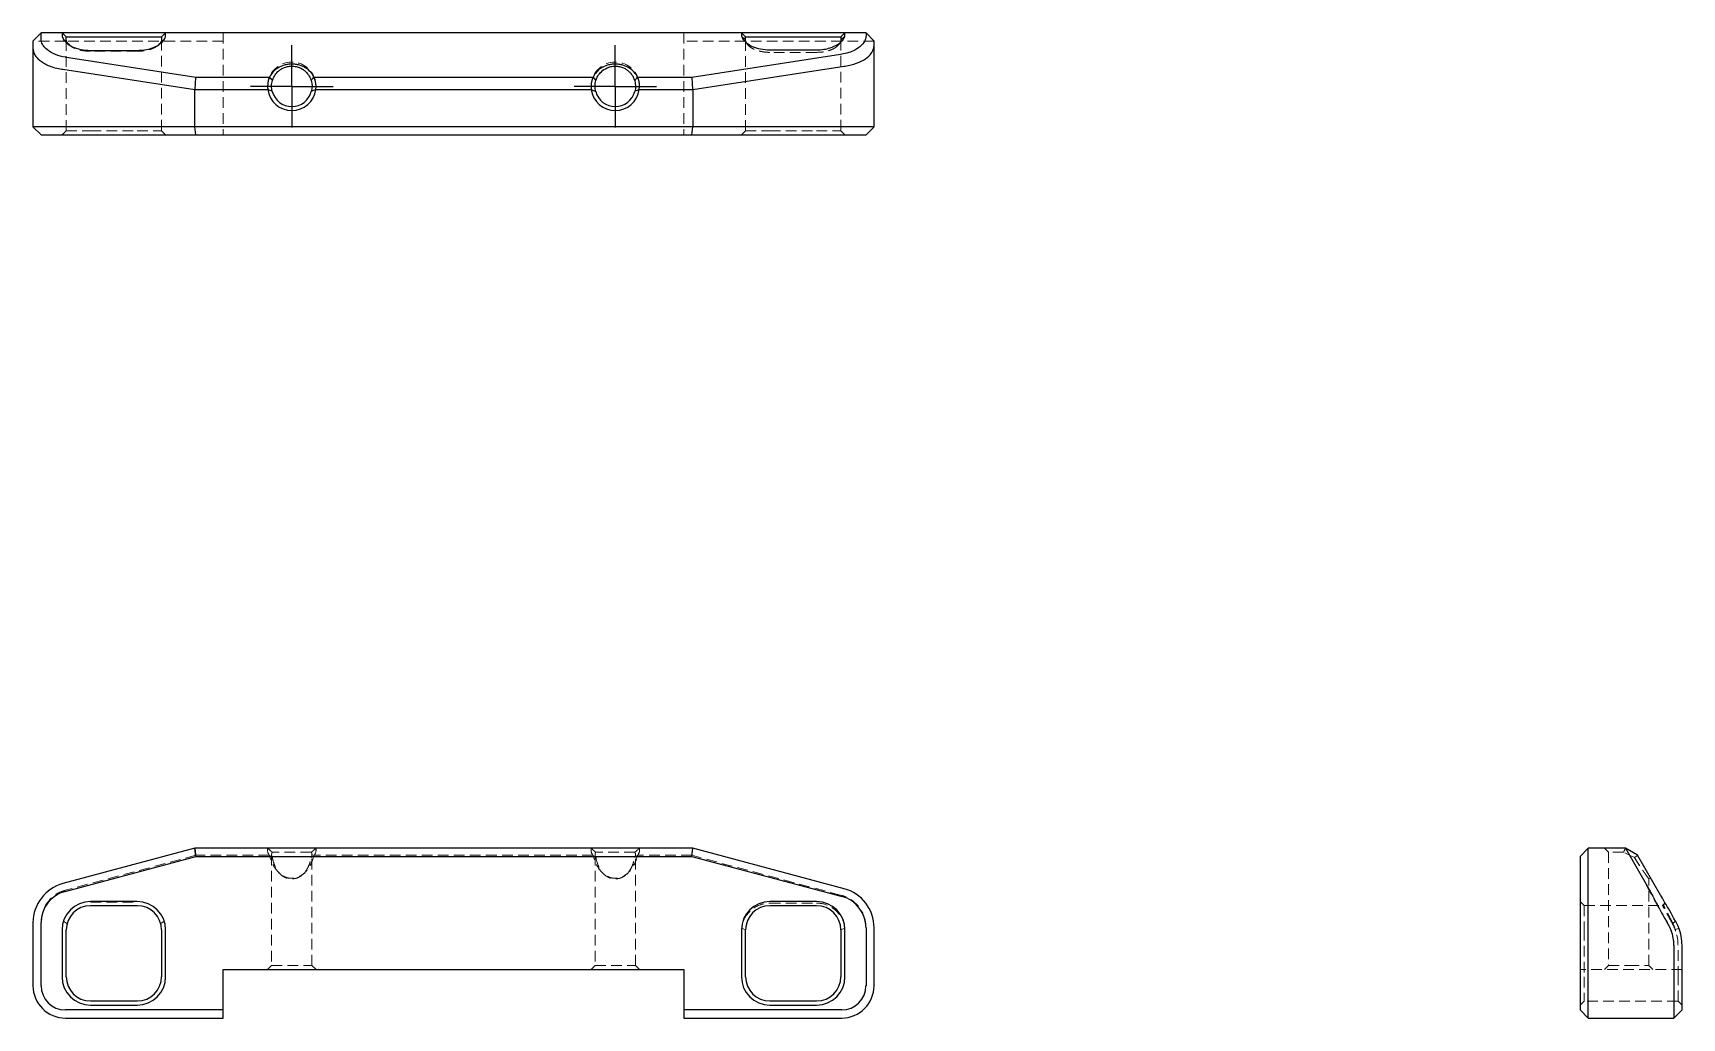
# Model space of a CAD drawing. Header units: millimetres. Extents: x 33 to 229, y 47 to 164.
import ezdxf

# ---------------------------------------------------------------- set-up
doc = ezdxf.new("R2010")
doc.units = ezdxf.units.MM
doc.linetypes.add('HIDDEN', pattern=[1.905, 1.27, -0.635])
doc.layers.add('10', color=7, linetype='Continuous')

# ---------------------------------------------------------------- blocks, each defined once
blk = doc.blocks.new('SW_CENTERMARKSYMBOL_0')
at = {"layer": '10', "color": 0}
for p, q in [((0, 2.5), (0, 4.9)), ((0, 0), (0, 2.5)), ((-2.5, 0), (-4.9, 0)), ((0, 0), (-2.5, 0)), ((0, 0), (0, -2.5)), ((0, 0), (2.5, 0)), ((2.5, 0), (4.9, 0)), ((0, -2.5), (0, -4.9))]:
    blk.add_line(p, q, dxfattribs=at)
blk = doc.blocks.new('SW_CENTERMARKSYMBOL_1')
at = {"layer": '10', "color": 0}
for p, q in [((0, 2.5), (0, 4.9)), ((0, 0), (0, 2.5)), ((-2.5, 0), (-4.9, 0)), ((0, 0), (-2.5, 0)), ((0, 0), (0, -2.5)), ((0, 0), (2.5, 0)), ((2.5, 0), (4.9, 0)), ((0, -2.5), (0, -4.9))]:
    blk.add_line(p, q, dxfattribs=at)

msp = doc.modelspace()

# ---------------------------------------------------------------- linework, layer by layer
at = {"color": 7, "linetype": 'Continuous', "lineweight": 25}
for p, q in [((33.96, 164.06), (33, 163.1)), ((33, 163.1), (33, 162.54)), ((33.96, 163.39), (33.96, 164.06)), ((36.46, 164.06), (33.96, 164.06)), ((36.46, 164.06), (36.46, 163.76)), ((36.94, 163.58), (36.46, 164.06)), ((39.83, 164.06), (36.46, 164.06)), ((36.64, 163.28), (37.04, 162.98)), ((36.94, 163.3), (36.94, 163.58)), ((36.94, 163.58), (39.83, 163.58)), ((45.4, 164.06), (39.83, 164.06)), ((39.83, 163.58), (45.4, 163.58)), ((48.77, 164.06), (45.4, 164.06)), ((45.4, 163.58), (48.29, 163.58)), ((48.19, 162.98), (48.59, 163.28)), ((48.77, 164.06), (48.29, 163.58)), ((48.29, 163.58), (48.29, 163.3)), ((48.77, 163.76), (48.77, 164.06)), ((117.23, 164.06), (48.77, 164.06)), ((117.23, 164.06), (117.23, 163.76)), ((117.71, 163.58), (117.23, 164.06)), ((120.6, 164.06), (117.23, 164.06)), ((117.71, 163.25), (117.23, 163.69)), ((117.71, 163.3), (117.71, 163.58)), ((117.71, 163.58), (120.6, 163.58)), ((126.17, 164.06), (120.6, 164.06)), ((120.6, 163.58), (126.17, 163.58)), ((129.54, 164.06), (126.17, 164.06)), ((126.17, 163.58), (129.06, 163.58)), ((129.27, 163.21), (128.93, 162.86)), ((129.54, 164.06), (129.06, 163.58)), ((129.54, 163.69), (129.06, 163.25)), ((129.06, 163.58), (129.06, 163.3)), ((129.54, 163.76), (129.54, 164.06)), ((132.04, 164.06), (129.54, 164.06)), ((132.04, 164.06), (132.04, 163.67)), ((132.04, 164.06), (133, 163.1)), ((133, 162.77), (133, 163.1)), ((33, 162.45), (33, 162.43)), ((33, 162.28), (33, 152.9)), ((36.98, 161.15), (36.85, 161.17)), ((52.38, 158.77), (36.98, 161.15)), ((39.83, 161.99), (45.4, 161.99)), ((129.02, 161.51), (111.32, 158.77)), ((120.6, 162.05), (126.17, 162.05)), ((129.15, 161.53), (129.02, 161.51)), ((133, 152.9), (133, 162.62)), ((36.56, 159.74), (52.23, 157.32)), ((111.47, 157.32), (129.44, 160.1)), ((52.23, 157.32), (52.27, 157.33)), ((52.23, 152.9), (52.23, 157.32)), ((52.27, 157.33), (52.38, 158.77)), ((52.27, 157.33), (60.91, 157.33)), ((61.09, 158.77), (52.38, 158.77)), ((99.56, 158.77), (66.44, 158.77)), ((66.63, 157.33), (99.37, 157.33)), ((111.32, 158.77), (104.91, 158.77)), ((105.09, 157.33), (111.43, 157.33)), ((111.32, 158.77), (111.43, 157.33)), ((111.43, 157.33), (111.47, 157.32)), ((111.47, 157.32), (111.47, 152.9)), ((36.56, 152.9), (33, 152.9)), ((33, 152.9), (33.96, 151.94)), ((33.96, 151.94), (36.81, 151.94)), ((52.23, 152.9), (36.56, 152.9)), ((36.81, 151.94), (52.36, 151.94)), ((111.47, 152.9), (52.23, 152.9)), ((52.36, 151.94), (52.23, 152.9)), ((52.36, 151.94), (111.34, 151.94)), ((111.34, 151.94), (111.47, 152.9)), ((111.34, 151.94), (129.19, 151.94)), ((129.44, 152.9), (111.47, 152.9)), ((129.19, 151.94), (132.04, 151.94)), ((133, 152.9), (129.44, 152.9)), ((132.04, 151.94), (133, 152.9)), ((52.23, 67.1), (36.56, 62.9)), ((52.36, 66.13), (52.23, 67.1)), ((111.47, 67.1), (52.23, 67.1)), ((111.34, 66.13), (111.47, 67.1)), ((129.44, 62.28), (111.47, 67.1)), ((216.94, 66.13), (217.9, 67.1)), ((222.32, 67.1), (217.9, 67.1)), ((217.9, 62.28), (217.9, 67.1)), ((222.33, 67.1), (222.32, 67.1)), ((222.32, 67.1), (225.1, 62.28)), ((223.77, 66.26), (222.33, 67.1)), ((36.81, 61.97), (52.36, 66.13)), ((52.36, 66.13), (111.34, 66.13)), ((111.34, 66.13), (129.19, 61.35)), ((216.94, 66.13), (216.94, 61.35)), ((226.51, 61.52), (223.77, 66.26)), ((216.94, 61.35), (216.94, 57.64)), ((217.9, 57.64), (217.9, 62.28)), ((226.53, 61.49), (226.51, 61.52)), ((45.4, 60.75), (39.83, 60.75)), ((39.83, 60.27), (45.4, 60.27)), ((126.17, 60.75), (120.6, 60.75)), ((120.6, 60.27), (126.17, 60.27)), ((33, 58.25), (33, 50.75)), ((33.96, 50.75), (33.96, 58.25)), ((36.46, 57.38), (36.46, 51.81)), ((36.94, 51.81), (36.94, 57.38)), ((48.29, 57.38), (48.29, 51.81)), ((48.77, 51.81), (48.77, 57.38)), ((117.23, 57.38), (117.23, 51.81)), ((117.71, 51.81), (117.71, 57.38)), ((129.06, 57.38), (129.06, 51.81)), ((129.54, 51.81), (129.54, 57.38)), ((132.04, 57.64), (132.04, 50.75)), ((133, 50.75), (133, 57.64)), ((216.94, 57.64), (216.94, 50.75)), ((217.9, 50.75), (217.9, 57.64)), ((228.1, 55.56), (228.1, 50.75)), ((229.06, 50.75), (229.06, 55.56)), ((55.6, 52.67), (110.4, 52.67)), ((55.6, 47.87), (55.6, 52.67)), ((110.4, 52.67), (110.4, 47.87)), ((216.94, 50.75), (216.94, 47.87)), ((217.9, 46.9), (217.9, 50.75)), ((228.1, 50.75), (228.1, 46.9)), ((229.06, 47.87), (229.06, 50.75)), ((55.6, 47.87), (36.85, 47.87)), ((45.4, 48.92), (39.83, 48.92)), ((39.83, 48.44), (45.4, 48.44)), ((55.6, 46.9), (55.6, 47.87)), ((129.15, 47.87), (110.4, 47.87)), ((110.4, 47.87), (110.4, 46.9)), ((126.17, 48.92), (120.6, 48.92)), ((120.6, 48.44), (126.17, 48.44)), ((216.94, 47.87), (217.9, 46.9)), ((229.06, 47.87), (228.1, 46.9)), ((36.85, 46.9), (55.6, 46.9)), ((110.4, 46.9), (129.15, 46.9)), ((217.9, 46.9), (228.1, 46.9))]:
    msp.add_line(p, q, dxfattribs=at)
at = {"color": 7, "linetype": 'HIDDEN', "lineweight": 18}
for p, q in [((36.85, 163.1), (33, 163.1)), ((55.6, 163.1), (36.85, 163.1)), ((36.94, 152.42), (36.94, 163.26)), ((48.29, 163.26), (48.29, 152.42)), ((55.6, 164.06), (55.6, 151.94)), ((110.4, 164.06), (110.4, 151.94)), ((129.15, 163.1), (110.4, 163.1)), ((117.71, 152.42), (117.71, 163.25)), ((128.7, 162.55), (129, 162.94)), ((128.93, 162.86), (128.83, 162.72)), ((129.06, 163.25), (129.06, 152.42)), ((133, 163.1), (129.15, 163.1)), ((37.2, 162.7), (37.5, 162.49)), ((45.4, 161.88), (39.83, 161.88)), ((126.17, 161.75), (120.6, 161.75)), ((60.91, 157.33), (60.9, 157.42)), ((66.62, 158.14), (66.65, 157.71)), ((66.65, 157.71), (66.63, 157.33)), ((99.37, 157.33), (99.36, 157.42)), ((105.08, 158.14), (105.12, 157.71)), ((105.12, 157.71), (105.09, 157.33)), ((36.46, 151.94), (36.94, 152.42)), ((36.94, 152.42), (39.83, 152.42)), ((39.83, 152.42), (45.4, 152.42)), ((45.4, 152.42), (48.29, 152.42)), ((48.77, 151.94), (48.29, 152.42)), ((117.71, 152.42), (117.23, 151.94)), ((117.71, 152.42), (120.6, 152.42)), ((120.6, 152.42), (126.17, 152.42)), ((126.17, 152.42), (129.06, 152.42)), ((129.06, 152.42), (129.54, 151.94)), ((52.27, 67.1), (52.38, 66.26)), ((111.32, 66.26), (111.43, 67.1)), ((219.83, 67.1), (220.31, 66.62)), ((52.38, 66.26), (36.98, 62.14)), ((61.09, 66.26), (52.38, 66.26)), ((61.37, 66.33), (61.37, 53.15)), ((66.09, 66.62), (61.45, 66.62)), ((66.17, 53.15), (66.17, 66.33)), ((99.56, 66.26), (66.44, 66.26)), ((99.83, 66.33), (99.83, 53.15)), ((104.55, 66.62), (99.91, 66.62)), ((104.63, 53.15), (104.63, 66.33)), ((111.32, 66.26), (104.91, 66.26)), ((129.02, 61.52), (111.32, 66.26)), ((222.09, 66.62), (220.31, 66.62)), ((220.31, 66.62), (220.31, 53.15)), ((223.39, 66), (223.96, 65.1)), ((62.25, 64.17), (62.39, 64.04)), ((65.15, 64.04), (65.29, 64.17)), ((100.71, 64.17), (100.85, 64.04)), ((103.61, 64.04), (103.75, 64.17)), ((225.11, 63.45), (225.35, 63.52)), ((225.11, 63.45), (225.35, 63.52)), ((225.12, 53.15), (225.12, 63.47)), ((36.98, 62.14), (36.85, 62.1)), ((129.15, 61.49), (129.02, 61.52)), ((34.09, 59.11), (33.98, 58.66)), ((39.83, 60.69), (45.4, 60.69)), ((120.6, 60.57), (126.17, 60.57)), ((217.42, 60.27), (216.94, 60.75)), ((217.42, 60.27), (217.42, 57.38)), ((217.42, 60.27), (226.75, 60.27)), ((226.75, 60.27), (227.05, 60.57)), ((226.75, 60.27), (226.88, 60.27)), ((226.99, 60.69), (226.88, 60.27)), ((36.64, 58.44), (37.04, 58.14)), ((48.19, 58.14), (48.59, 58.44)), ((117.71, 57.38), (117.23, 57.58)), ((129.54, 57.58), (129.06, 57.38)), ((217.42, 57.38), (217.42, 51.81)), ((227.45, 57.96), (227.43, 57.99)), ((227.98, 58.14), (228.28, 58.44)), ((228.69, 57.58), (228.25, 57.38)), ((228.36, 58.31), (228.29, 58.43)), ((228.54, 57.94), (228.51, 58)), ((228.69, 57.58), (228.65, 57.67)), ((228.58, 51.81), (228.58, 55.56)), ((61.37, 53.15), (60.88, 52.67)), ((61.37, 53.15), (66.17, 53.15)), ((66.65, 52.67), (66.17, 53.15)), ((99.83, 53.15), (99.35, 52.67)), ((99.83, 53.15), (104.63, 53.15)), ((105.12, 52.67), (104.63, 53.15)), ((220.31, 53.15), (219.83, 52.67)), ((220.31, 53.15), (222.71, 53.15)), ((222.71, 53.15), (225.12, 53.15)), ((225.6, 52.67), (225.12, 53.15)), ((229.06, 52.67), (216.94, 52.67)), ((217.42, 51.81), (217.42, 48.92)), ((228.58, 48.92), (228.58, 51.81)), ((216.94, 48.44), (217.42, 48.92)), ((228.58, 48.92), (217.42, 48.92)), ((229.06, 48.44), (228.58, 48.92))]:
    msp.add_line(p, q, dxfattribs=at)
at = {"color": 7, "linetype": 'HIDDEN', "lineweight": 18, "flags": 128}
for points in [[(47.73, 162.49), (47.88, 162.6), (48.03, 162.7)], [(227.77, 57.29), (227.67, 57.54), (227.54, 57.8)]]:
    msp.add_lwpolyline(points, dxfattribs=at)
at = {"color": 7, "linetype": 'HIDDEN', "lineweight": 18}
for centre, radius, start, end in [((63.77, 157.71), 2.88, 11.303, 161.5306), ((102.23, 157.71), 2.88, 11.303, 161.5306), ((223.29, 55.56), 5.29, 0, 18.4615)]:
    msp.add_arc(centre, radius, start, end, dxfattribs=at)
at = {"color": 7, "linetype": 'Continuous', "lineweight": 25}
for centre, radius, start, end in [((63.77, 157.71), 2.88, 187.6623, 352.3377), ((63.77, 157.71), 2.4, 195.0557, 344.9443), ((102.23, 157.71), 2.88, 187.6623, 352.3377), ((102.23, 157.71), 2.4, 195.0557, 344.9443), ((37.81, 58.25), 4.81, 105, 180), ((37.81, 58.25), 3.85, 105, 180), ((128.19, 57.64), 3.85, 0, 75), ((128.19, 57.64), 4.81, 0, 75), ((39.83, 57.38), 3.37, 90, 180), ((39.83, 57.38), 2.88, 90, 180), ((45.4, 57.38), 3.37, 0, 90), ((45.4, 57.38), 2.88, 0, 90), ((120.6, 57.38), 3.37, 90, 180), ((120.6, 57.38), 2.88, 90, 180), ((126.17, 57.38), 3.37, 0, 90), ((126.17, 57.38), 2.88, 0, 90), ((223.29, 55.56), 4.81, 0, 21.1346), ((223.29, 55.56), 5.77, 0, 21.1346), ((39.83, 51.81), 3.37, 180, 270), ((39.83, 51.81), 2.88, 180, 270), ((45.4, 51.81), 3.37, 270, 0), ((45.4, 51.81), 2.88, 270, 0), ((120.6, 51.81), 3.37, 180, 270), ((120.6, 51.81), 2.88, 180, 270), ((126.17, 51.81), 3.37, 270, 0), ((126.17, 51.81), 2.88, 270, 0), ((36.85, 50.75), 3.85, 180, 270), ((36.85, 50.75), 2.88, 180, 270), ((129.15, 50.75), 2.88, 270, 0), ((129.15, 50.75), 3.85, 270, 0)]:
    msp.add_arc(centre, radius, start, end, dxfattribs=at)
for centre, start_param, end_param in [((63.77, 155.41), 1.0684, 1.068947), ((63.77, 155.41), 5.214239, 5.214786), ((102.23, 155.41), 1.0684, 1.068947), ((102.23, 155.41), 5.214239, 5.214786)]:
    msp.add_ellipse(centre, major_axis=(0, 3.99), ratio=0.816497, start_param=start_param, end_param=end_param, dxfattribs=at)
at = {"color": 7, "linetype": 'HIDDEN', "lineweight": 18}
for centre, start_param, end_param in [((63.77, 68.21), 3.643442, 3.643989), ((63.77, 68.21), 5.780789, 5.781336), ((102.23, 68.21), 3.643442, 3.643989), ((102.23, 68.21), 5.780789, 5.781336)]:
    msp.add_ellipse(centre, major_axis=(3.26, 0), ratio=0.707107, start_param=start_param, end_param=end_param, dxfattribs=at)
at = {"color": 7, "linetype": 'Continuous', "lineweight": 25}
for points in [[(33.96, 163.3), (33.96, 163.33), (33.96, 163.36), (33.96, 163.39)], [(33.97, 163.28), (33.97, 163.29), (33.97, 163.3), (33.96, 163.3)], [(33.98, 163.16), (33.97, 163.2), (33.97, 163.24), (33.97, 163.28)], [(36.46, 163.76), (36.46, 163.74), (36.46, 163.72), (36.47, 163.69)], [(36.47, 163.69), (36.48, 163.58), (36.54, 163.44), (36.64, 163.28)], [(36.64, 163.28), (36.65, 163.26), (36.67, 163.23), (36.69, 163.21)], [(36.94, 163.26), (36.94, 163.27), (36.94, 163.29), (36.94, 163.3)], [(37.04, 162.98), (36.98, 163.09), (36.94, 163.18), (36.94, 163.26)], [(37.08, 162.92), (37.06, 162.94), (37.05, 162.96), (37.04, 162.98)], [(48.19, 162.98), (48.18, 162.96), (48.17, 162.94), (48.15, 162.92)], [(48.29, 163.26), (48.29, 163.18), (48.25, 163.09), (48.19, 162.98)], [(48.29, 163.3), (48.29, 163.29), (48.29, 163.27), (48.29, 163.26)], [(48.54, 163.21), (48.56, 163.23), (48.58, 163.26), (48.59, 163.28)], [(48.59, 163.28), (48.69, 163.44), (48.75, 163.58), (48.76, 163.69)], [(48.76, 163.69), (48.77, 163.72), (48.77, 163.74), (48.77, 163.76)], [(117.23, 163.76), (117.23, 163.74), (117.23, 163.72), (117.23, 163.69)], [(117.23, 163.69), (117.26, 163.58), (117.34, 163.44), (117.45, 163.28)], [(117.45, 163.28), (117.47, 163.26), (117.49, 163.24), (117.5, 163.21)], [(117.71, 163.25), (117.71, 163.27), (117.71, 163.29), (117.71, 163.3)], [(117.81, 162.92), (117.75, 163.05), (117.71, 163.16), (117.71, 163.25)], [(129.06, 163.25), (129.06, 163.16), (129.02, 163.05), (128.96, 162.92)], [(129.06, 163.3), (129.06, 163.29), (129.06, 163.27), (129.06, 163.25)], [(129.27, 163.21), (129.28, 163.24), (129.3, 163.26), (129.32, 163.28)], [(129.32, 163.28), (129.43, 163.44), (129.51, 163.58), (129.54, 163.69)], [(129.54, 163.69), (129.54, 163.72), (129.54, 163.74), (129.54, 163.76)], [(131.98, 163.35), (131.97, 163.33), (131.97, 163.31), (131.96, 163.28)], [(132.02, 163.52), (132.01, 163.47), (132, 163.41), (131.98, 163.35)], [(132.04, 163.67), (132.04, 163.62), (132.03, 163.58), (132.02, 163.52)], [(133, 162.62), (133, 162.68), (133, 162.73), (133, 162.77)], [(33, 162.54), (33, 162.51), (33, 162.48), (33, 162.45)], [(33, 162.43), (33, 162.38), (33, 162.33), (33, 162.28)], [(132.98, 162.37), (132.98, 162.39), (132.99, 162.42), (132.99, 162.45)], [(132.99, 162.45), (133, 162.51), (133, 162.57), (133, 162.62)], [(36.43, 159.76), (36.47, 159.75), (36.52, 159.75), (36.56, 159.74)], [(129.44, 160.1), (129.48, 160.1), (129.53, 160.11), (129.57, 160.12)], [(61.09, 158.77), (60.91, 158.31), (60.84, 157.81), (60.91, 157.33)], [(61.12, 158.79), (61.11, 158.78), (61.1, 158.78), (61.09, 158.77)], [(66.07, 158.39), (66.2, 157.97), (66.21, 157.52), (66.09, 157.09)], [(66.44, 158.77), (66.43, 158.78), (66.42, 158.78), (66.41, 158.79)], [(66.63, 157.33), (66.69, 157.81), (66.63, 158.31), (66.44, 158.77)], [(99.56, 158.77), (99.37, 158.31), (99.31, 157.81), (99.37, 157.33)], [(99.59, 158.79), (99.58, 158.78), (99.57, 158.78), (99.56, 158.77)], [(104.54, 158.39), (104.66, 157.97), (104.67, 157.52), (104.55, 157.09)], [(104.91, 158.77), (104.9, 158.78), (104.89, 158.78), (104.88, 158.79)], [(105.09, 157.33), (105.16, 157.81), (105.09, 158.31), (104.91, 158.77)], [(225.1, 62.28), (225.1, 62.27), (225.11, 62.26), (225.12, 62.24)], [(227.37, 58.12), (227.39, 58.07), (227.42, 58.02), (227.45, 57.97)], [(227.45, 57.97), (227.51, 57.86), (227.57, 57.75), (227.62, 57.64)], [(227.62, 57.64), (227.68, 57.52), (227.73, 57.41), (227.77, 57.29)], [(228.35, 58.32), (228.33, 58.36), (228.31, 58.4), (228.28, 58.44)], [(228.52, 57.98), (228.47, 58.1), (228.41, 58.21), (228.35, 58.32)], [(228.67, 57.64), (228.62, 57.75), (228.58, 57.87), (228.52, 57.98)], [(228.76, 57.38), (228.74, 57.45), (228.72, 57.51), (228.69, 57.58)]]:
    msp.add_open_spline(points, degree=3, dxfattribs=at)
for points, knots in [([(36.85, 161.17), (36.02, 161.3), (34.66, 161.84), (34.05, 162.75), (33.98, 163.16)], [-6.021386, -6.021386, -6.021386, -6.021386, -5.330394, -4.81215, -4.81215, -4.81215, -4.81215]), ([(36.69, 163.21), (36.89, 162.91), (37.69, 162.27), (39.04, 161.99), (39.83, 161.99)], [-1.195373, -1.195373, -1.195373, -1.195373, -0.68307, 0, 0, 0, 0]), ([(37.52, 162.49), (37.36, 162.61), (37.19, 162.75), (37.09, 162.9), (37.08, 162.92)], [0, 0, 0, 0, 0.864374, 1, 1, 1, 1]), ([(45.4, 161.99), (45.99, 161.99), (47.36, 162.2), (48.27, 162.81), (48.54, 163.21)], [0, 0, 0, 0, 0.512303, 1.195373, 1.195373, 1.195373, 1.195373]), ([(48.15, 162.92), (48.1, 162.83), (48.05, 162.75), (47.94, 162.67), (47.94, 162.66)], [0, 0, 0, 0, 0.957472, 1, 1, 1, 1]), ([(117.5, 163.21), (117.73, 162.92), (118.55, 162.32), (119.85, 162.05), (120.6, 162.05)], [-1.195373, -1.195373, -1.195373, -1.195373, -0.68307, 0, 0, 0, 0]), ([(126.17, 162.05), (126.74, 162.05), (128.04, 162.25), (128.96, 162.83), (129.27, 163.21)], [0, 0, 0, 0, 0.512303, 1.195373, 1.195373, 1.195373, 1.195373]), ([(131.96, 163.28), (131.79, 162.8), (131, 162.01), (129.72, 161.62), (129.15, 161.53)], [-1.372474, -1.372474, -1.372474, -1.372474, -0.737803, -0.261799, -0.261799, -0.261799, -0.261799]), ([(33, 162.28), (33, 162), (33.07, 161.73), (33.29, 161.34), (33.39, 161.21), (33.61, 160.96), (33.74, 160.85), (34.03, 160.62), (34.19, 160.51), (34.56, 160.31), (34.76, 160.22), (35.18, 160.05), (35.41, 159.98), (35.9, 159.86), (36.16, 159.8), (36.43, 159.76)], [0, 0, 0, 0, 0.25, 0.25, 0.375, 0.375, 0.5, 0.5, 0.625, 0.625, 0.75, 0.75, 0.875, 0.875, 1, 1, 1, 1]), ([(129.57, 160.12), (130.06, 160.19), (130.51, 160.3), (131.32, 160.6), (131.67, 160.78), (132.26, 161.18), (132.49, 161.4), (132.74, 161.75), (132.81, 161.87), (132.92, 162.11), (132.95, 162.24), (132.98, 162.37)], [0, 0, 0, 0, 0.25, 0.25, 0.5, 0.5, 0.75, 0.75, 0.875, 0.875, 1, 1, 1, 1]), ([(66.41, 158.79), (66.21, 159.22), (65.88, 159.61), (65.22, 160.03), (64.96, 160.15), (64.54, 160.27), (64.39, 160.3), (64.09, 160.34), (63.77, 160.36), (63.45, 160.34), (63.14, 160.3), (63, 160.27), (62.58, 160.15), (62.32, 160.03), (61.66, 159.61), (61.33, 159.22), (61.12, 158.79)], [0, 0, 0, 0, 0.25, 0.25, 0.375, 0.375, 0.4375, 0.4375, 0.5, 0.5625, 0.5625, 0.625, 0.625, 0.75, 0.75, 1, 1, 1, 1]), ([(61.46, 158.39), (61.52, 158.57), (61.59, 158.75), (61.8, 159.11), (61.94, 159.29), (62.21, 159.54), (62.31, 159.63), (62.53, 159.78), (62.66, 159.85), (62.94, 159.97), (63.09, 160.02), (63.42, 160.1), (63.59, 160.12), (63.95, 160.12), (64.12, 160.1), (64.45, 160.02), (64.6, 159.97), (64.88, 159.85), (65.01, 159.78), (65.23, 159.62), (65.33, 159.54), (65.6, 159.29), (65.73, 159.11), (65.95, 158.75), (66.02, 158.57), (66.07, 158.39)], [0, 0, 0, 0, 0.125, 0.125, 0.25, 0.25, 0.3125, 0.3125, 0.375, 0.375, 0.4375, 0.4375, 0.5, 0.5, 0.5625, 0.5625, 0.625, 0.625, 0.6875, 0.6875, 0.75, 0.75, 0.875, 0.875, 1, 1, 1, 1]), ([(104.88, 158.79), (104.67, 159.22), (104.34, 159.61), (103.68, 160.03), (103.42, 160.15), (103, 160.27), (102.86, 160.3), (102.55, 160.34), (102.23, 160.36), (101.91, 160.34), (101.61, 160.3), (101.46, 160.27), (101.04, 160.14), (100.79, 160.03), (100.12, 159.61), (99.79, 159.22), (99.59, 158.79)], [0, 0, 0, 0, 0.25, 0.25, 0.375, 0.375, 0.4375, 0.4375, 0.5, 0.5625, 0.5625, 0.625, 0.625, 0.75, 0.75, 1, 1, 1, 1]), ([(99.93, 158.39), (99.98, 158.57), (100.05, 158.75), (100.27, 159.11), (100.4, 159.29), (100.75, 159.62), (100.98, 159.79), (101.4, 159.97), (101.55, 160.02), (101.88, 160.1), (102.05, 160.12), (102.4, 160.12), (102.58, 160.1), (102.91, 160.02), (103.06, 159.97), (103.34, 159.85), (103.47, 159.78), (103.69, 159.62), (103.79, 159.54), (103.97, 159.37), (104.05, 159.29), (104.19, 159.11), (104.25, 159.02), (104.41, 158.75), (104.48, 158.57), (104.54, 158.39)], [0, 0, 0, 0, 0.125, 0.125, 0.25, 0.25, 0.375, 0.375, 0.4375, 0.4375, 0.5, 0.5, 0.5625, 0.5625, 0.625, 0.625, 0.6875, 0.6875, 0.75, 0.75, 0.8125, 0.8125, 0.875, 0.875, 1, 1, 1, 1]), ([(61.45, 157.09), (61.36, 157.14), (61.27, 157.18), (61.09, 157.26), (61, 157.29), (60.91, 157.33)], [0, 0, 0, 0, 0.5, 0.5, 1, 1, 1, 1]), ([(61.12, 158.79), (61.18, 158.72), (61.24, 158.66), (61.3, 158.59), (61.35, 158.53), (61.41, 158.46), (61.46, 158.39)], [0, 0, 0, 0, 0.0002842047, 0.0002842047, 0.0002842047, 0.0005685367, 0.0005685367, 0.0005685367, 0.0005685367]), ([(61.45, 157.09), (61.39, 157.3), (61.36, 157.52), (61.37, 157.97), (61.4, 158.18), (61.46, 158.39)], [0, 0, 0, 0, 0.5, 0.5, 1, 1, 1, 1]), ([(66.07, 158.39), (66.1, 158.43), (66.13, 158.46), (66.16, 158.49), (66.19, 158.53), (66.22, 158.56), (66.25, 158.6), (66.3, 158.66), (66.36, 158.72), (66.41, 158.79)], [0, 0, 0, 0, 0.0001449017, 0.0001449017, 0.0001449017, 0.0002898032, 0.0002898032, 0.0002898032, 0.0005685487, 0.0005685487, 0.0005685487, 0.0005685487]), ([(66.63, 157.33), (66.54, 157.29), (66.45, 157.26), (66.27, 157.18), (66.18, 157.14), (66.09, 157.09)], [0, 0, 0, 0, 0.5, 0.5, 1, 1, 1, 1]), ([(99.37, 157.33), (99.46, 157.29), (99.55, 157.26), (99.73, 157.18), (99.82, 157.14), (99.91, 157.09)], [0, 0, 0, 0, 0.5, 0.5, 1, 1, 1, 1]), ([(99.59, 158.79), (99.64, 158.72), (99.7, 158.66), (99.76, 158.59), (99.81, 158.53), (99.87, 158.46), (99.93, 158.39)], [0, 0, 0, 0, 0.0002842051, 0.0002842051, 0.0002842051, 0.0005685371, 0.0005685371, 0.0005685371, 0.0005685371]), ([(99.91, 157.09), (99.85, 157.3), (99.82, 157.52), (99.83, 157.97), (99.86, 158.18), (99.93, 158.39)], [0, 0, 0, 0, 0.5, 0.5, 1, 1, 1, 1]), ([(104.54, 158.39), (104.56, 158.43), (104.59, 158.46), (104.62, 158.49), (104.65, 158.53), (104.68, 158.56), (104.71, 158.59), (104.76, 158.66), (104.82, 158.72), (104.88, 158.79)], [0, 0, 0, 0, 0.0001437643, 0.0001437643, 0.0001437643, 0.0002875286, 0.0002875286, 0.0002875286, 0.0005685413, 0.0005685413, 0.0005685413, 0.0005685413]), ([(105.09, 157.33), (105, 157.29), (104.91, 157.26), (104.73, 157.18), (104.64, 157.14), (104.55, 157.09)], [0, 0, 0, 0, 0.5, 0.5, 1, 1, 1, 1]), ([(225.12, 62.24), (225.19, 62.1), (225.3, 61.88), (225.6, 61.32), (225.78, 60.99), (226.18, 60.25), (226.4, 59.85), (226.75, 59.21), (226.87, 59), (227.11, 58.56), (227.24, 58.34), (227.37, 58.12)], [0, 0, 0, 0, 0.25, 0.25, 0.5, 0.5, 0.75, 0.75, 0.875, 0.875, 1, 1, 1, 1]), ([(228.28, 58.44), (227.8, 59.29), (227.01, 60.65), (226.62, 61.33), (226.53, 61.49)], [-1.372474, -1.372474, -1.372474, -1.372474, -0.737803, -0.261799, -0.261799, -0.261799, -0.261799])]:
    msp.add_open_spline(points, degree=3, knots=knots, dxfattribs=at)
at = {"color": 7, "linetype": 'HIDDEN', "lineweight": 18}
for points, knots in [([(117.58, 163.13), (117.64, 163.05), (117.73, 162.95), (117.83, 162.84), (117.9, 162.76), (117.94, 162.7), (117.97, 162.66)], [0, 0, 0, 0, 0.476106, 0.651786, 0.761536, 1, 1, 1, 1]), ([(120.6, 161.75), (120.43, 161.75), (120.27, 161.76), (119.96, 161.79), (119.8, 161.81), (119.5, 161.87), (119.35, 161.9), (119.08, 161.98), (118.95, 162.02), (118.7, 162.12), (118.59, 162.18), (118.39, 162.3), (118.29, 162.36), (118.05, 162.56), (117.92, 162.71), (117.84, 162.86)], [0, 0, 0, 0, 0.125, 0.125, 0.25, 0.25, 0.375, 0.375, 0.5, 0.5, 0.625, 0.625, 0.75, 0.75, 1, 1, 1, 1]), ([(39.83, 161.88), (39.54, 161.89), (38.96, 161.92), (38.19, 162.13), (37.69, 162.33), (37.53, 162.48), (37.52, 162.49)], [0, 0, 0, 0, 0.308564, 0.619696, 0.954241, 1, 1, 1, 1]), ([(47.94, 162.66), (47.85, 162.59), (47.67, 162.43), (47.28, 162.23), (46.84, 162.07), (46.36, 161.96), (45.88, 161.89), (45.56, 161.88), (45.4, 161.88)], [0, 0, 0, 0, 0.176326, 0.355397, 0.541294, 0.696718, 0.85782, 1, 1, 1, 1]), ([(128.69, 162.56), (128.61, 162.48), (128.46, 162.34), (128.13, 162.15), (127.75, 161.99), (127.31, 161.87), (126.79, 161.77), (126.39, 161.76), (126.17, 161.75)], [0, 0, 0, 0, 0.162559, 0.317932, 0.477551, 0.633085, 0.794123, 1, 1, 1, 1]), ([(61.45, 66.62), (61.36, 66.69), (61.27, 66.77), (61.09, 66.93), (61, 67.01), (60.91, 67.1)], [0, 0, 0, 0, 0.5, 0.5, 1, 1, 1, 1]), ([(66.63, 67.1), (66.54, 67.01), (66.45, 66.93), (66.27, 66.77), (66.18, 66.69), (66.09, 66.62)], [0, 0, 0, 0, 0.5, 0.5, 1, 1, 1, 1]), ([(99.37, 67.1), (99.46, 67.01), (99.55, 66.93), (99.73, 66.77), (99.82, 66.69), (99.91, 66.62)], [0, 0, 0, 0, 0.5, 0.5, 1, 1, 1, 1]), ([(105.09, 67.1), (105, 67.01), (104.91, 66.93), (104.73, 66.77), (104.64, 66.69), (104.55, 66.62)], [0, 0, 0, 0, 0.5, 0.5, 1, 1, 1, 1]), ([(222.33, 67.1), (222.29, 67.01), (222.26, 66.93), (222.18, 66.77), (222.14, 66.69), (222.09, 66.62)], [0, 0, 0, 0, 0.5, 0.5, 1, 1, 1, 1]), ([(66.41, 66.23), (66.21, 65.48), (65.88, 64.81), (65.22, 64.08), (64.96, 63.88), (64.54, 63.67), (64.39, 63.61), (64.09, 63.54), (63.77, 63.5), (63.45, 63.54), (63.14, 63.61), (63, 63.66), (62.58, 63.88), (62.32, 64.08), (61.66, 64.81), (61.33, 65.48), (61.12, 66.23)], [0, 0, 0, 0, 0.25, 0.25, 0.375, 0.375, 0.4375, 0.4375, 0.5, 0.5625, 0.5625, 0.625, 0.625, 0.75, 0.75, 1, 1, 1, 1]), ([(61.12, 66.23), (61.18, 66.19), (61.24, 66.15), (61.3, 66.12), (61.35, 66.08), (61.41, 66.04), (61.46, 66)], [0, 0, 0, 0, 0.0002842047, 0.0002842047, 0.0002842047, 0.0005685367, 0.0005685367, 0.0005685367, 0.0005685367]), ([(61.45, 66.62), (61.39, 66.52), (61.36, 66.42), (61.37, 66.21), (61.4, 66.11), (61.46, 66)], [0, 0, 0, 0, 0.5, 0.5, 1, 1, 1, 1]), ([(61.46, 66), (61.52, 65.71), (61.59, 65.42), (61.8, 64.87), (61.94, 64.6), (62.21, 64.23), (62.31, 64.11), (62.53, 63.9), (62.66, 63.8), (62.94, 63.63), (63.09, 63.57), (63.42, 63.48), (63.59, 63.45), (63.95, 63.46), (64.12, 63.48), (64.45, 63.57), (64.6, 63.64), (64.88, 63.81), (65.01, 63.9), (65.23, 64.12), (65.33, 64.24), (65.6, 64.6), (65.73, 64.87), (65.95, 65.42), (66.02, 65.71), (66.07, 66)], [0, 0, 0, 0, 0.125, 0.125, 0.25, 0.25, 0.3125, 0.3125, 0.375, 0.375, 0.4375, 0.4375, 0.5, 0.5, 0.5625, 0.5625, 0.625, 0.625, 0.6875, 0.6875, 0.75, 0.75, 0.875, 0.875, 1, 1, 1, 1]), ([(66.07, 66), (66.1, 66.02), (66.13, 66.04), (66.16, 66.06), (66.19, 66.08), (66.22, 66.1), (66.25, 66.12), (66.3, 66.16), (66.36, 66.19), (66.41, 66.23)], [0, 0, 0, 0, 0.0001449017, 0.0001449017, 0.0001449017, 0.0002898032, 0.0002898032, 0.0002898032, 0.0005685487, 0.0005685487, 0.0005685487, 0.0005685487]), ([(104.88, 66.23), (104.67, 65.48), (104.34, 64.81), (103.68, 64.08), (103.42, 63.88), (103, 63.67), (102.86, 63.61), (102.55, 63.54), (102.23, 63.5), (101.91, 63.54), (101.61, 63.61), (101.46, 63.67), (101.04, 63.88), (100.79, 64.08), (100.12, 64.81), (99.79, 65.48), (99.59, 66.23)], [0, 0, 0, 0, 0.25, 0.25, 0.375, 0.375, 0.4375, 0.4375, 0.5, 0.5625, 0.5625, 0.625, 0.625, 0.75, 0.75, 1, 1, 1, 1]), ([(99.59, 66.23), (99.64, 66.19), (99.7, 66.15), (99.76, 66.12), (99.81, 66.08), (99.87, 66.04), (99.93, 66)], [0, 0, 0, 0, 0.0002842051, 0.0002842051, 0.0002842051, 0.0005685371, 0.0005685371, 0.0005685371, 0.0005685371]), ([(99.91, 66.62), (99.85, 66.52), (99.82, 66.42), (99.83, 66.21), (99.86, 66.11), (99.93, 66)], [0, 0, 0, 0, 0.5, 0.5, 1, 1, 1, 1]), ([(99.93, 66), (99.98, 65.71), (100.05, 65.43), (100.27, 64.87), (100.4, 64.6), (100.75, 64.12), (100.98, 63.89), (101.4, 63.64), (101.55, 63.57), (101.88, 63.48), (102.05, 63.45), (102.4, 63.45), (102.58, 63.48), (102.91, 63.57), (103.06, 63.64), (103.34, 63.8), (103.47, 63.9), (103.69, 64.12), (103.79, 64.23), (103.97, 64.48), (104.05, 64.61), (104.19, 64.87), (104.25, 65.01), (104.41, 65.43), (104.48, 65.71), (104.54, 66)], [0, 0, 0, 0, 0.125, 0.125, 0.25, 0.25, 0.375, 0.375, 0.4375, 0.4375, 0.5, 0.5, 0.5625, 0.5625, 0.625, 0.625, 0.6875, 0.6875, 0.75, 0.75, 0.8125, 0.8125, 0.875, 0.875, 1, 1, 1, 1]), ([(104.54, 66), (104.56, 66.02), (104.59, 66.04), (104.62, 66.06), (104.65, 66.08), (104.68, 66.1), (104.71, 66.12), (104.76, 66.16), (104.82, 66.19), (104.88, 66.23)], [0, 0, 0, 0, 0.0001437643, 0.0001437643, 0.0001437643, 0.0002875286, 0.0002875286, 0.0002875286, 0.0005685413, 0.0005685413, 0.0005685413, 0.0005685413]), ([(223.39, 66), (223.43, 66.02), (223.46, 66.04), (223.49, 66.06), (223.53, 66.08), (223.56, 66.1), (223.59, 66.12), (223.66, 66.16), (223.72, 66.19), (223.79, 66.23)], [0, 0, 0, 0, 0.0001437643, 0.0001437643, 0.0001437643, 0.0002875286, 0.0002875286, 0.0002875286, 0.0005685413, 0.0005685413, 0.0005685413, 0.0005685413]), ([(225.1, 63.47), (225.1, 63.47), (225.12, 63.45), (225, 63.6), (224.8, 63.88), (224.54, 64.24), (224.23, 64.69), (223.84, 65.28), (223.54, 65.76), (223.39, 66)], [0, 0, 0, 0, 0.057199, 0.18132, 0.34051, 0.460225, 0.583149, 0.789014, 1, 1, 1, 1]), ([(227.28, 58.25), (227, 58.74), (226.73, 59.22), (226.34, 59.93), (226.21, 60.16), (225.96, 60.61), (225.85, 60.82), (225.62, 61.23), (225.51, 61.43), (225.31, 61.81), (225.22, 61.98), (225.05, 62.29), (224.98, 62.43), (224.86, 62.68), (224.8, 62.78), (224.76, 62.86)], [0, 0, 0, 0, 0.25, 0.25, 0.375, 0.375, 0.5, 0.5, 0.625, 0.625, 0.75, 0.75, 0.875, 0.875, 1, 1, 1, 1]), ([(36.85, 62.1), (36.58, 62.01), (36.02, 61.82), (35.3, 61.31), (34.67, 60.61), (34.28, 59.97), (34.19, 59.55), (34.18, 59.47)], [0, 0, 0, 0, 0.205937, 0.422313, 0.650008, 0.932999, 1, 1, 1, 1]), ([(131.96, 58.44), (131.79, 59.29), (131, 60.65), (129.72, 61.33), (129.15, 61.49)], [-1.372474, -1.372474, -1.372474, -1.372474, -0.737803, -0.261799, -0.261799, -0.261799, -0.261799]), ([(117.5, 58.56), (117.73, 59.07), (118.55, 60.12), (119.85, 60.57), (120.6, 60.57)], [-1.195373, -1.195373, -1.195373, -1.195373, -0.68307, 0, 0, 0, 0]), ([(126.17, 60.57), (126.74, 60.57), (128.04, 60.24), (128.96, 59.24), (129.27, 58.56)], [0, 0, 0, 0, 0.512303, 1.195373, 1.195373, 1.195373, 1.195373]), ([(227.86, 58.23), (227.71, 58.5), (227.57, 58.76), (227.37, 59.13), (227.3, 59.25), (227.18, 59.46), (227.13, 59.57), (227.02, 59.75), (226.98, 59.84), (226.9, 59.99), (226.86, 60.06), (226.81, 60.16), (226.79, 60.2), (226.76, 60.26), (226.75, 60.27), (226.75, 60.27)], [0, 0, 0, 0, 0.25, 0.25, 0.375, 0.375, 0.5, 0.5, 0.625, 0.625, 0.75, 0.75, 0.875, 0.875, 1, 1, 1, 1]), ([(227.92, 58.26), (227.78, 58.53), (227.65, 58.79), (227.46, 59.15), (227.4, 59.27), (227.29, 59.48), (227.24, 59.58), (227.09, 59.86), (227.01, 60.01), (226.91, 60.21), (226.88, 60.27), (226.88, 60.27)], [0, 0, 0, 0, 0.25, 0.25, 0.375, 0.375, 0.5, 0.5, 0.75, 0.75, 1, 1, 1, 1])]:
    msp.add_open_spline(points, degree=3, knots=knots, dxfattribs=at)
for points in [[(128.96, 162.92), (128.95, 162.9), (128.94, 162.88), (128.93, 162.86)], [(61.09, 66.26), (60.91, 66.53), (60.84, 66.82), (60.91, 67.1)], [(66.63, 67.1), (66.69, 66.82), (66.63, 66.53), (66.44, 66.26)], [(99.56, 66.26), (99.37, 66.53), (99.31, 66.82), (99.37, 67.1)], [(105.09, 67.1), (105.16, 66.82), (105.09, 66.53), (104.91, 66.26)], [(61.12, 66.23), (61.11, 66.24), (61.1, 66.25), (61.09, 66.26)], [(66.07, 66), (66.2, 66.21), (66.21, 66.43), (66.09, 66.62)], [(66.44, 66.26), (66.43, 66.25), (66.42, 66.24), (66.41, 66.23)], [(99.59, 66.23), (99.58, 66.24), (99.57, 66.25), (99.56, 66.26)], [(104.54, 66), (104.66, 66.21), (104.67, 66.43), (104.55, 66.62)], [(104.91, 66.26), (104.9, 66.25), (104.89, 66.24), (104.88, 66.23)], [(223.39, 66), (222.97, 66.21), (222.52, 66.43), (222.09, 66.62)], [(223.79, 66.23), (223.78, 66.24), (223.78, 66.25), (223.77, 66.26)], [(33.97, 58.44), (33.97, 58.43), (33.97, 58.42), (33.96, 58.41)], [(33.98, 58.66), (33.97, 58.59), (33.97, 58.52), (33.97, 58.44)], [(117.45, 58.44), (117.47, 58.48), (117.49, 58.52), (117.5, 58.56)], [(129.27, 58.56), (129.28, 58.52), (129.3, 58.48), (129.32, 58.44)], [(131.98, 58.32), (131.97, 58.36), (131.97, 58.4), (131.96, 58.44)], [(132.02, 57.98), (132.01, 58.1), (132, 58.21), (131.98, 58.32)], [(227.43, 57.99), (227.38, 58.08), (227.33, 58.17), (227.28, 58.25)], [(227.54, 57.8), (227.51, 57.86), (227.48, 57.91), (227.45, 57.96)], [(227.92, 58.12), (227.9, 58.16), (227.88, 58.19), (227.86, 58.23)], [(227.98, 58.14), (227.96, 58.18), (227.94, 58.22), (227.92, 58.26)], [(228.25, 57.38), (228.16, 57.64), (228.05, 57.89), (227.92, 58.12)], [(228.26, 57.38), (228.18, 57.64), (228.09, 57.9), (227.98, 58.14)], [(228.3, 57.23), (228.29, 57.28), (228.27, 57.33), (228.25, 57.38)]]:
    msp.add_open_spline(points, degree=3, dxfattribs=at)

# ---------------------------------------------------------------- block references
at = {"layer": '10'}
for name, p in [('SW_CENTERMARKSYMBOL_0', (63.77, 157.71)), ('SW_CENTERMARKSYMBOL_1', (102.23, 157.71))]:
    msp.add_blockref(name, p, dxfattribs=at)

doc.saveas('drawing.dxf')
